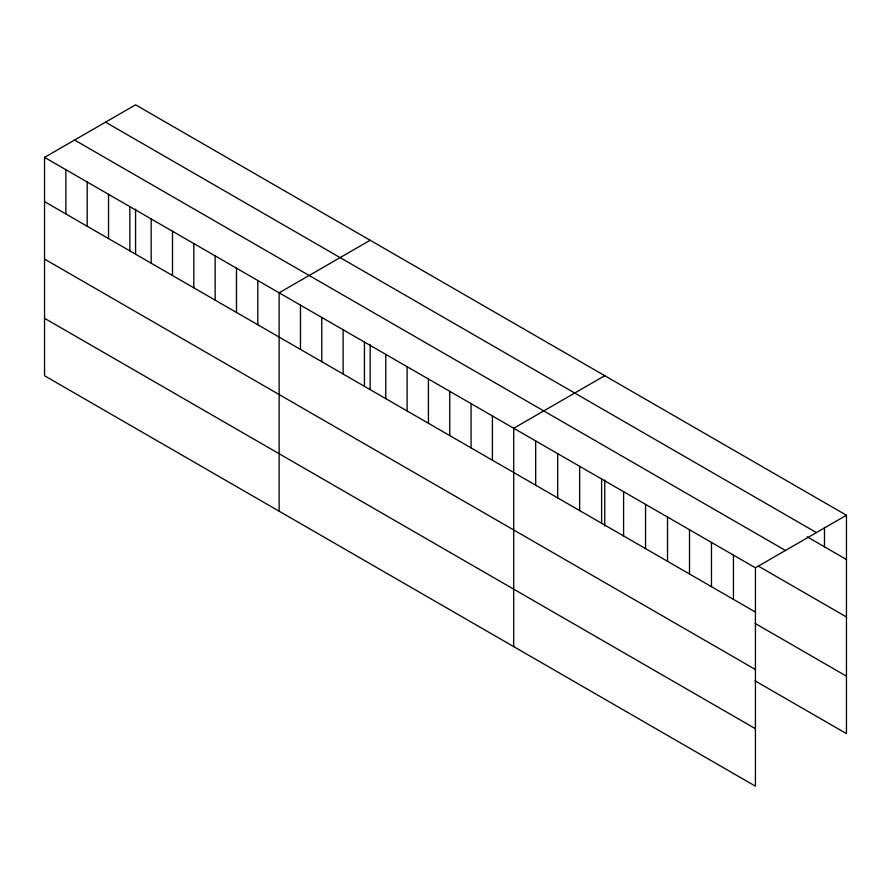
<?xml version="1.0" encoding="UTF-8"?>
<svg xmlns="http://www.w3.org/2000/svg" width="891" height="891" viewBox="0 0 891 891"><rect width="100%" height="100%" fill="white"/><g stroke="black" fill="none" stroke-linecap="round" stroke-linejoin="round"><path stroke-width="1.34" d="M44.55 157.384L755.423 567.801L755.423 786.174L44.55 375.757L44.55 157.384L135.577 104.826L846.45 515.243L846.45 733.616L755.089 680.869M370.166 240.269L279.139 292.816L279.139 511.189M604.755 375.701L513.728 428.259L513.728 646.632M755.423 567.801L846.45 515.243M105.539 122.167L816.412 532.584M807.135 536.805L846.45 559.503M74.588 140.043L785.461 550.46M758.564 566.219L846.45 616.962M44.55 201.644L755.423 612.061M755.089 623.41L846.45 676.158M44.55 259.103L755.423 669.52M44.55 318.299L755.423 728.715M824.476 527.45L824.476 546.818M733.449 555.115L733.449 599.376M711.475 542.43L711.475 586.69M689.5 529.744L689.5 574.004M667.526 517.058L667.526 561.319M645.552 504.373L645.552 548.633M623.589 491.687L623.589 535.948M604.755 480.049L604.755 526.091M601.614 479.002L601.614 523.262M579.64 466.316L579.64 510.576M557.666 453.63L557.666 497.891M535.691 440.945L535.691 485.205M492.4 415.941L492.4 460.202M471.072 403.634L471.072 447.895M449.743 391.316L449.743 435.576M428.415 379.009L428.415 423.27M407.098 366.691L407.098 410.951M385.77 354.384L385.77 398.645M370.166 344.617L370.166 389.345M364.441 342.066L364.441 386.326M343.113 329.759L343.113 374.02M321.785 317.441L321.785 361.701M300.467 305.134L300.467 349.395M257.811 280.509L257.811 324.77M236.483 268.191L236.483 312.451M215.154 255.884L215.154 300.144M193.837 243.577L193.837 287.826M172.509 231.259L172.509 275.519M151.18 218.952L151.18 263.201M135.577 209.173L135.577 253.902M129.852 206.634L129.852 250.894M108.524 194.327L108.524 238.576M87.207 182.009L87.207 226.269M65.878 169.702L65.878 213.951"/></g></svg>
